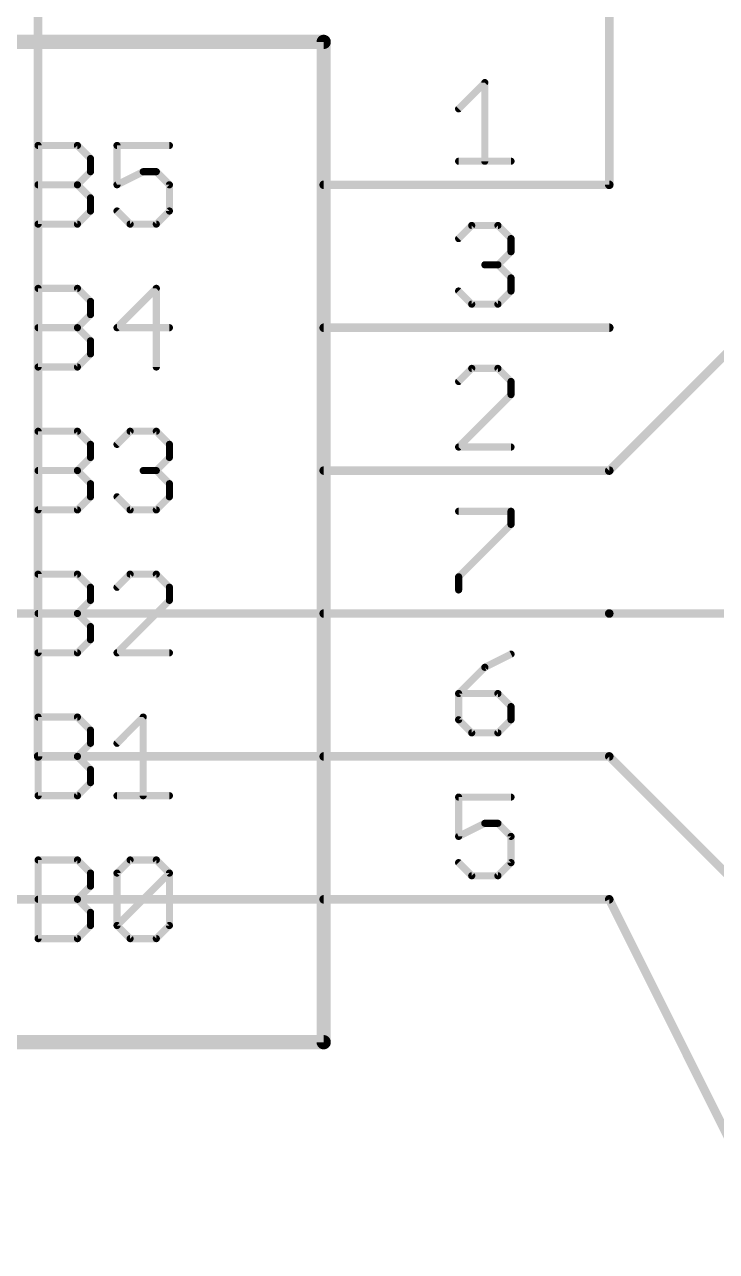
# Model space of a CAD drawing. Extents: x -12 to 175, y 0 to 78.
# Drawn here: x 25.16 to 37.47, y 21.68 to 43.49 of the extents above; entities that cross this region are included whole.
import ezdxf

# ---------------------------------------------------------------- set-up
doc = ezdxf.new("R2010")
doc.units = 0
for name, color, linetype in [('91', 82, 'CONTINUOUS'), ('94', 22, 'CONTINUOUS'), ('95', 253, 'CONTINUOUS')]:
    doc.layers.add(name, color=color, linetype=linetype)

msp = doc.modelspace()

# ---------------------------------------------------------------- linework, layer by layer
at = {"layer": '91', "const_width": 0.1524}
for points in [[(35.56, 55.88), (35.56, 40.64)], [(25.4, 50.8), (25.4, 30.48)], [(35.56, 35.56), (43.18, 43.18)], [(17.78, 33.02), (35.56, 33.02)], [(35.56, 33.02), (43.18, 33.02)], [(25.4, 30.48), (35.56, 30.48)], [(35.56, 30.48), (43.18, 22.86)], [(35.56, 27.94), (5.08, 27.94)], [(35.56, 27.94), (43.18, 12.7)]]:
    msp.add_lwpolyline(points, dxfattribs=at)
at = {"layer": '91', "const_width": 0.0762}
for points in [[(35.5219, 40.64, 1), (35.5981, 40.64)], [(35.5331, 35.5869, 1), (35.5869, 35.5331)], [(35.56, 33.0581, 1), (35.56, 32.9819)], [(35.56, 32.9819, 1), (35.56, 33.0581)], [(25.4, 30.5181, 1), (25.4, 30.4419)], [(35.5869, 30.5069, 1), (35.5331, 30.4531)], [(35.56, 30.4419, 1), (35.56, 30.5181)], [(25.3619, 30.48, 1), (25.4381, 30.48)], [(35.5941, 27.957, 1), (35.5259, 27.923)], [(35.56, 27.9019, 1), (35.56, 27.9781)]]:
    msp.add_lwpolyline(points, format="xyb", dxfattribs=at)
at = {"layer": '94'}
for points, const_width in [([(5.08, 43.18), (30.48, 43.18)], 0.254), ([(30.48, 43.18), (30.48, 25.4)], 0.254), ([(35.56, 40.64), (30.48, 40.64)], 0.1524), ([(35.56, 38.1), (30.48, 38.1)], 0.1524), ([(35.56, 35.56), (30.48, 35.56)], 0.1524), ([(35.56, 33.02), (30.48, 33.02)], 0.1524), ([(35.56, 30.48), (30.48, 30.48)], 0.1524), ([(35.56, 27.94), (30.48, 27.94)], 0.1524), ([(30.48, 25.4), (5.08, 25.4)], 0.254)]:
    msp.add_lwpolyline(points, dxfattribs=dict(at, const_width=const_width))
for points, const_width in [([(30.5435, 43.18, 1), (30.4165, 43.18)], 0.127), ([(30.48, 43.1165, 1), (30.48, 43.2435)], 0.127), ([(30.48, 40.6781, 1), (30.48, 40.6019)], 0.0762), ([(35.56, 40.6019, 1), (35.56, 40.6781)], 0.0762), ([(30.48, 38.1381, 1), (30.48, 38.0619)], 0.0762), ([(35.56, 38.0619, 1), (35.56, 38.1381)], 0.0762), ([(30.48, 35.5981, 1), (30.48, 35.5219)], 0.0762), ([(35.56, 35.5219, 1), (35.56, 35.5981)], 0.0762), ([(30.48, 33.0581, 1), (30.48, 32.9819)], 0.0762), ([(35.56, 32.9819, 1), (35.56, 33.0581)], 0.0762), ([(30.48, 30.5181, 1), (30.48, 30.4419)], 0.0762), ([(35.56, 30.4419, 1), (35.56, 30.5181)], 0.0762), ([(30.48, 27.9781, 1), (30.48, 27.9019)], 0.0762), ([(35.56, 27.9019, 1), (35.56, 27.9781)], 0.0762), ([(30.48, 25.3365, 1), (30.48, 25.4635)], 0.127), ([(30.4165, 25.4, 1), (30.5435, 25.4)], 0.127)]:
    msp.add_lwpolyline(points, format="xyb", dxfattribs=dict(at, const_width=const_width))
at = {"layer": '95', "const_width": 0.127}
for points in [[(32.8803, 41.9912), (33.3464, 42.4573)], [(33.3464, 42.4573), (33.3464, 41.0591)], [(25.4001, 39.9415), (25.4001, 41.3397)], [(25.4001, 41.3397), (26.0992, 41.3397)], [(26.0992, 41.3397), (26.3323, 41.1067)], [(27.7355, 41.3397), (26.8034, 41.3397)], [(26.8034, 41.3397), (26.8034, 40.6406)], [(26.3323, 41.1067), (26.3323, 40.8736)], [(32.8803, 41.0591), (33.8124, 41.0591)], [(26.3323, 40.8736), (26.0992, 40.6406)], [(26.8034, 40.6406), (27.2695, 40.8736)], [(27.2695, 40.8736), (27.5025, 40.8736)], [(27.5025, 40.8736), (27.7355, 40.6406)], [(25.4001, 40.6406), (26.0992, 40.6406)], [(26.0992, 40.6406), (26.3323, 40.4076)], [(27.7355, 40.6406), (27.7355, 40.1745)], [(26.3323, 40.4076), (26.3323, 40.1745)], [(26.3323, 40.1745), (26.0992, 39.9415)], [(27.0364, 39.9415), (26.8034, 40.1745)], [(27.7355, 40.1745), (27.5025, 39.9415)], [(26.0992, 39.9415), (25.4001, 39.9415)], [(27.5025, 39.9415), (27.0364, 39.9415)], [(32.8803, 39.6843), (33.1133, 39.9173)], [(33.1133, 39.9173), (33.5794, 39.9173)], [(33.5794, 39.9173), (33.8124, 39.6843)], [(33.8124, 39.6843), (33.8124, 39.4512)], [(33.8124, 39.4512), (33.5794, 39.2182)], [(33.5794, 39.2182), (33.3464, 39.2182)], [(33.5794, 39.2182), (33.8124, 38.9852)], [(33.8124, 38.9852), (33.8124, 38.7521)], [(25.4001, 37.4015), (25.4001, 38.7997)], [(25.4001, 38.7997), (26.0992, 38.7997)], [(26.0992, 38.7997), (26.3323, 38.5667)], [(27.5025, 38.7997), (26.8034, 38.1006)], [(27.5025, 37.4015), (27.5025, 38.7997)], [(26.3323, 38.5667), (26.3323, 38.3336)], [(33.1133, 38.5191), (32.8803, 38.7521)], [(33.8124, 38.7521), (33.5794, 38.5191)], [(26.3323, 38.3336), (26.0992, 38.1006)], [(33.5794, 38.5191), (33.1133, 38.5191)], [(25.4001, 38.1006), (26.0992, 38.1006)], [(26.0992, 38.1006), (26.3323, 37.8676)], [(26.8034, 38.1006), (27.7355, 38.1006)], [(26.3323, 37.8676), (26.3323, 37.6345)], [(26.3323, 37.6345), (26.0992, 37.4015)], [(26.0992, 37.4015), (25.4001, 37.4015)], [(33.1133, 37.3773), (32.8803, 37.1443)], [(33.5794, 37.3773), (33.1133, 37.3773)], [(33.8124, 37.1443), (33.5794, 37.3773)], [(33.8124, 36.9112), (33.8124, 37.1443)], [(32.8803, 35.9791), (33.8124, 36.9112)], [(25.4001, 34.8615), (25.4001, 36.2597)], [(25.4001, 36.2597), (26.0992, 36.2597)], [(26.0992, 36.2597), (26.3323, 36.0267)], [(26.8034, 36.0267), (27.0364, 36.2597)], [(27.0364, 36.2597), (27.5025, 36.2597)], [(27.5025, 36.2597), (27.7355, 36.0267)], [(26.3323, 36.0267), (26.3323, 35.7936)], [(27.7355, 36.0267), (27.7355, 35.7936)], [(33.8124, 35.9791), (32.8803, 35.9791)], [(26.3323, 35.7936), (26.0992, 35.5606)], [(27.7355, 35.7936), (27.5025, 35.5606)], [(25.4001, 35.5606), (26.0992, 35.5606)], [(26.0992, 35.5606), (26.3323, 35.3276)], [(27.5025, 35.5606), (27.2695, 35.5606)], [(27.5025, 35.5606), (27.7355, 35.3276)], [(26.3323, 35.3276), (26.3323, 35.0945)], [(27.7355, 35.3276), (27.7355, 35.0945)], [(26.3323, 35.0945), (26.0992, 34.8615)], [(27.0364, 34.8615), (26.8034, 35.0945)], [(27.7355, 35.0945), (27.5025, 34.8615)], [(26.0992, 34.8615), (25.4001, 34.8615)], [(27.5025, 34.8615), (27.0364, 34.8615)], [(32.8803, 34.8373), (33.8124, 34.8373)], [(33.8124, 34.8373), (33.8124, 34.6043)], [(33.8124, 34.6043), (32.8803, 33.6721)], [(25.4001, 32.3215), (25.4001, 33.7197)], [(25.4001, 33.7197), (26.0992, 33.7197)], [(26.0992, 33.7197), (26.3323, 33.4867)], [(27.0364, 33.7197), (26.8034, 33.4867)], [(27.5025, 33.7197), (27.0364, 33.7197)], [(27.7355, 33.4867), (27.5025, 33.7197)], [(32.8803, 33.6721), (32.8803, 33.4391)], [(26.3323, 33.4867), (26.3323, 33.2536)], [(27.7355, 33.2536), (27.7355, 33.4867)], [(26.3323, 33.2536), (26.0992, 33.0206)], [(26.8034, 32.3215), (27.7355, 33.2536)], [(25.4001, 33.0206), (26.0992, 33.0206)], [(26.0992, 33.0206), (26.3323, 32.7876)], [(26.3323, 32.7876), (26.3323, 32.5545)], [(26.3323, 32.5545), (26.0992, 32.3215)], [(26.0992, 32.3215), (25.4001, 32.3215)], [(27.7355, 32.3215), (26.8034, 32.3215)], [(33.8124, 32.2973), (33.3464, 32.0643)], [(33.3464, 32.0643), (32.8803, 31.5982)], [(32.8803, 31.5982), (32.8803, 31.1321)], [(33.5794, 31.5982), (32.8803, 31.5982)], [(33.8124, 31.3652), (33.5794, 31.5982)], [(33.8124, 31.1321), (33.8124, 31.3652)], [(25.4001, 29.7815), (25.4001, 31.1797)], [(25.4001, 31.1797), (26.0992, 31.1797)], [(26.0992, 31.1797), (26.3323, 30.9467)], [(26.8034, 30.7136), (27.2695, 31.1797)], [(27.2695, 31.1797), (27.2695, 29.7815)], [(32.8803, 31.1321), (33.1133, 30.8991)], [(33.5794, 30.8991), (33.8124, 31.1321)], [(26.3323, 30.9467), (26.3323, 30.7136)], [(26.3323, 30.7136), (26.0992, 30.4806)], [(33.1133, 30.8991), (33.5794, 30.8991)], [(25.4001, 30.4806), (26.0992, 30.4806)], [(26.0992, 30.4806), (26.3323, 30.2476)], [(26.3323, 30.2476), (26.3323, 30.0145)], [(26.3323, 30.0145), (26.0992, 29.7815)], [(26.0992, 29.7815), (25.4001, 29.7815)], [(26.8034, 29.7815), (27.7355, 29.7815)], [(33.8124, 29.7573), (32.8803, 29.7573)], [(32.8803, 29.7573), (32.8803, 29.0582)], [(32.8803, 29.0582), (33.3464, 29.2912)], [(33.3464, 29.2912), (33.5794, 29.2912)], [(33.5794, 29.2912), (33.8124, 29.0582)], [(33.8124, 29.0582), (33.8124, 28.5921)], [(25.4001, 27.2415), (25.4001, 28.6397)], [(25.4001, 28.6397), (26.0992, 28.6397)], [(26.0992, 28.6397), (26.3323, 28.4067)], [(26.8034, 28.4067), (27.0364, 28.6397)], [(27.0364, 28.6397), (27.5025, 28.6397)], [(27.5025, 28.6397), (27.7355, 28.4067)], [(33.1133, 28.3591), (32.8803, 28.5921)], [(33.8124, 28.5921), (33.5794, 28.3591)], [(26.3323, 28.4067), (26.3323, 28.1736)], [(26.8034, 27.4745), (26.8034, 28.4067)], [(26.8034, 27.4745), (27.7355, 28.4067)], [(27.7355, 28.4067), (27.7355, 27.4745)], [(33.5794, 28.3591), (33.1133, 28.3591)], [(26.3323, 28.1736), (26.0992, 27.9406)], [(25.4001, 27.9406), (26.0992, 27.9406)], [(26.0992, 27.9406), (26.3323, 27.7076)], [(26.3323, 27.7076), (26.3323, 27.4745)], [(26.3323, 27.4745), (26.0992, 27.2415)], [(27.0364, 27.2415), (26.8034, 27.4745)], [(27.7355, 27.4745), (27.5025, 27.2415)], [(26.0992, 27.2415), (25.4001, 27.2415)], [(27.5025, 27.2415), (27.0364, 27.2415)]]:
    msp.add_lwpolyline(points, dxfattribs=at)
at = {"layer": '95', "const_width": 0.0635}
for points in [[(33.3781, 42.4573, 1), (33.3146, 42.4573)], [(33.3688, 42.4348, 1), (33.3239, 42.4797)], [(32.8578, 42.0137, 1), (32.9028, 41.9688)], [(25.4001, 41.3714, 1), (25.4001, 41.3079)], [(25.4319, 41.3397, 1), (25.3684, 41.3397)], [(26.1217, 41.3621, 1), (26.0768, 41.3172)], [(26.0992, 41.3079, 1), (26.0992, 41.3714)], [(26.8034, 41.3714, 1), (26.8034, 41.3079)], [(26.8352, 41.3397, 1), (26.7717, 41.3397)], [(27.7355, 41.3079, 1), (27.7355, 41.3714)], [(26.364, 41.1067, 1), (26.3005, 41.1067)], [(26.3098, 41.0842, 1), (26.3547, 41.1291)], [(32.8803, 41.0909, 1), (32.8803, 41.0273)], [(33.3146, 41.0591, 1), (33.3781, 41.0591)], [(33.8124, 41.0273, 1), (33.8124, 41.0909)], [(26.3005, 40.8736, 1), (26.364, 40.8736)], [(26.3547, 40.8512, 1), (26.3098, 40.8961)], [(27.2695, 40.9054, 1), (27.2695, 40.8419)], [(27.2837, 40.8452, 1), (27.2553, 40.902)], [(27.525, 40.8961, 1), (27.4801, 40.8512)], [(27.5025, 40.8419, 1), (27.5025, 40.9054)], [(25.4001, 40.6723, 1), (25.4001, 40.6088)], [(26.1217, 40.663, 1), (26.0768, 40.6181)], [(26.0768, 40.663, 1), (26.1217, 40.6181)], [(26.0992, 40.6088, 1), (26.0992, 40.6723)], [(26.7892, 40.669, 1), (26.8176, 40.6122)], [(26.7717, 40.6406, 1), (26.8352, 40.6406)], [(27.7673, 40.6406, 1), (27.7038, 40.6406)], [(27.7131, 40.6181, 1), (27.758, 40.663)], [(26.364, 40.4076, 1), (26.3005, 40.4076)], [(26.3098, 40.3851, 1), (26.3547, 40.43)], [(26.3005, 40.1745, 1), (26.364, 40.1745)], [(26.3547, 40.1521, 1), (26.3098, 40.197)], [(26.8259, 40.197, 1), (26.781, 40.1521)], [(27.7038, 40.1745, 1), (27.7673, 40.1745)], [(27.758, 40.1521, 1), (27.7131, 40.197)], [(25.4001, 39.9733, 1), (25.4001, 39.9098)], [(25.3684, 39.9415, 1), (25.4319, 39.9415)], [(26.0768, 39.964, 1), (26.1217, 39.919)], [(26.0992, 39.9098, 1), (26.0992, 39.9733)], [(27.0364, 39.9733, 1), (27.0364, 39.9098)], [(27.014, 39.919, 1), (27.0589, 39.964)], [(27.4801, 39.964, 1), (27.525, 39.919)], [(27.5025, 39.9098, 1), (27.5025, 39.9733)], [(33.1133, 39.949, 1), (33.1133, 39.8855)], [(33.1358, 39.8948, 1), (33.0909, 39.9397)], [(33.6018, 39.9397, 1), (33.5569, 39.8948)], [(33.5794, 39.8855, 1), (33.5794, 39.949)], [(32.8578, 39.7067, 1), (32.9028, 39.6618)], [(33.8442, 39.6843, 1), (33.7807, 39.6843)], [(33.79, 39.6618, 1), (33.8349, 39.7067)], [(33.7807, 39.4512, 1), (33.8442, 39.4512)], [(33.8349, 39.4288, 1), (33.79, 39.4737)], [(33.3464, 39.2499, 1), (33.3464, 39.1864)], [(33.6018, 39.2406, 1), (33.5569, 39.1957)], [(33.5569, 39.2406, 1), (33.6018, 39.1957)], [(33.5794, 39.1864, 1), (33.5794, 39.2499)], [(33.8442, 38.9852, 1), (33.7807, 38.9852)], [(33.79, 38.9627, 1), (33.8349, 39.0076)], [(25.4001, 38.8314, 1), (25.4001, 38.7679)], [(25.4319, 38.7997, 1), (25.3684, 38.7997)], [(26.1217, 38.8221, 1), (26.0768, 38.7772)], [(26.0992, 38.7679, 1), (26.0992, 38.8314)], [(27.5343, 38.7997, 1), (27.4708, 38.7997)], [(27.525, 38.7772, 1), (27.4801, 38.8221)], [(26.364, 38.5667, 1), (26.3005, 38.5667)], [(26.3098, 38.5442, 1), (26.3547, 38.5891)], [(32.9028, 38.7746, 1), (32.8578, 38.7297)], [(33.7807, 38.7521, 1), (33.8442, 38.7521)], [(33.8349, 38.7297, 1), (33.79, 38.7746)], [(26.3547, 38.3112, 1), (26.3098, 38.3561)], [(33.1133, 38.5509, 1), (33.1133, 38.4873)], [(33.0909, 38.4966, 1), (33.1358, 38.5416)], [(33.5569, 38.5416, 1), (33.6018, 38.4966)], [(33.5794, 38.4873, 1), (33.5794, 38.5509)], [(25.4001, 38.1323, 1), (25.4001, 38.0688)], [(26.1217, 38.123, 1), (26.0768, 38.0781)], [(26.0992, 38.0688, 1), (26.0992, 38.1323)], [(26.3005, 38.3336, 1), (26.364, 38.3336)], [(26.8034, 38.1323, 1), (26.8034, 38.0688)], [(27.7355, 38.0688, 1), (27.7355, 38.1323)], [(26.0768, 38.123, 1), (26.1217, 38.0781)], [(26.781, 38.123, 1), (26.8259, 38.0781)], [(26.364, 37.8676, 1), (26.3005, 37.8676)], [(26.3098, 37.8451, 1), (26.3547, 37.89)], [(26.3005, 37.6345, 1), (26.364, 37.6345)], [(26.3547, 37.6121, 1), (26.3098, 37.657)], [(25.4001, 37.4333, 1), (25.4001, 37.3697)], [(25.3684, 37.4015, 1), (25.4319, 37.4015)], [(26.0768, 37.424, 1), (26.1217, 37.379)], [(26.0992, 37.3697, 1), (26.0992, 37.4333)], [(27.4708, 37.4015, 1), (27.5343, 37.4015)], [(33.1133, 37.409, 1), (33.1133, 37.3455)], [(33.1358, 37.3548, 1), (33.0909, 37.3997)], [(33.6018, 37.3997, 1), (33.5569, 37.3548)], [(33.5794, 37.3455, 1), (33.5794, 37.409)], [(32.8578, 37.1667, 1), (32.9028, 37.1218)], [(33.8442, 37.1443, 1), (33.7807, 37.1443)], [(33.79, 37.1218, 1), (33.8349, 37.1667)], [(33.7807, 36.9112, 1), (33.8442, 36.9112)], [(33.8349, 36.8888, 1), (33.79, 36.9337)], [(25.4001, 36.2914, 1), (25.4001, 36.2279)], [(25.4319, 36.2597, 1), (25.3684, 36.2597)], [(26.1217, 36.2821, 1), (26.0768, 36.2372)], [(26.0992, 36.2279, 1), (26.0992, 36.2914)], [(27.0364, 36.2914, 1), (27.0364, 36.2279)], [(27.0589, 36.2372, 1), (27.014, 36.2821)], [(27.525, 36.2821, 1), (27.4801, 36.2372)], [(27.5025, 36.2279, 1), (27.5025, 36.2914)], [(26.364, 36.0267, 1), (26.3005, 36.0267)], [(26.3098, 36.0042, 1), (26.3547, 36.0491)], [(26.781, 36.0491, 1), (26.8259, 36.0042)], [(27.7673, 36.0267, 1), (27.7038, 36.0267)], [(27.7131, 36.0042, 1), (27.758, 36.0491)], [(32.8578, 36.0016, 1), (32.9028, 35.9566)], [(32.8803, 36.0109, 1), (32.8803, 35.9474)], [(33.8124, 35.9474, 1), (33.8124, 36.0109)], [(26.3005, 35.7936, 1), (26.364, 35.7936)], [(26.3547, 35.7712, 1), (26.3098, 35.8161)], [(27.7038, 35.7936, 1), (27.7673, 35.7936)], [(27.758, 35.7712, 1), (27.7131, 35.8161)], [(25.4001, 35.5923, 1), (25.4001, 35.5288)], [(26.1217, 35.583, 1), (26.0768, 35.5381)], [(26.0768, 35.583, 1), (26.1217, 35.5381)], [(26.0992, 35.5288, 1), (26.0992, 35.5923)], [(27.2695, 35.5923, 1), (27.2695, 35.5288)], [(27.525, 35.583, 1), (27.4801, 35.5381)], [(27.4801, 35.583, 1), (27.525, 35.5381)], [(27.5025, 35.5288, 1), (27.5025, 35.5923)], [(26.364, 35.3276, 1), (26.3005, 35.3276)], [(26.3098, 35.3051, 1), (26.3547, 35.35)], [(27.7673, 35.3276, 1), (27.7038, 35.3276)], [(27.7131, 35.3051, 1), (27.758, 35.35)], [(26.3005, 35.0945, 1), (26.364, 35.0945)], [(26.3547, 35.0721, 1), (26.3098, 35.117)], [(26.8259, 35.117, 1), (26.781, 35.0721)], [(27.7038, 35.0945, 1), (27.7673, 35.0945)], [(27.758, 35.0721, 1), (27.7131, 35.117)], [(25.4001, 34.8933, 1), (25.4001, 34.8297)], [(25.3684, 34.8615, 1), (25.4319, 34.8615)], [(26.0768, 34.884, 1), (26.1217, 34.839)], [(26.0992, 34.8297, 1), (26.0992, 34.8933)], [(27.0364, 34.8933, 1), (27.0364, 34.8297)], [(27.014, 34.839, 1), (27.0589, 34.884)], [(27.4801, 34.884, 1), (27.525, 34.839)], [(27.5025, 34.8297, 1), (27.5025, 34.8933)], [(32.8803, 34.869, 1), (32.8803, 34.8055)], [(33.8442, 34.8373, 1), (33.7807, 34.8373)], [(33.8124, 34.8055, 1), (33.8124, 34.869)], [(33.7807, 34.6043, 1), (33.8442, 34.6043)], [(33.8349, 34.5818, 1), (33.79, 34.6267)], [(25.4001, 33.7514, 1), (25.4001, 33.6879)], [(25.4319, 33.7197, 1), (25.3684, 33.7197)], [(26.1217, 33.7421, 1), (26.0768, 33.6972)], [(26.0992, 33.6879, 1), (26.0992, 33.7514)], [(27.0364, 33.7514, 1), (27.0364, 33.6879)], [(27.0589, 33.6972, 1), (27.014, 33.7421)], [(27.525, 33.7421, 1), (27.4801, 33.6972)], [(27.5025, 33.6879, 1), (27.5025, 33.7514)], [(32.9121, 33.6721, 1), (32.8485, 33.6721)], [(32.8578, 33.6946, 1), (32.9028, 33.6497)], [(26.364, 33.4867, 1), (26.3005, 33.4867)], [(26.3098, 33.4642, 1), (26.3547, 33.5091)], [(26.781, 33.5091, 1), (26.8259, 33.4642)], [(27.7673, 33.4867, 1), (27.7038, 33.4867)], [(27.7131, 33.4642, 1), (27.758, 33.5091)], [(32.8485, 33.4391, 1), (32.9121, 33.4391)], [(26.3005, 33.2536, 1), (26.364, 33.2536)], [(26.3547, 33.2312, 1), (26.3098, 33.2761)], [(27.7038, 33.2536, 1), (27.7673, 33.2536)], [(27.758, 33.2312, 1), (27.7131, 33.2761)], [(25.4001, 33.0523, 1), (25.4001, 32.9888)], [(26.1217, 33.043, 1), (26.0768, 32.9981)], [(26.0768, 33.043, 1), (26.1217, 32.9981)], [(26.0992, 32.9888, 1), (26.0992, 33.0523)], [(26.364, 32.7876, 1), (26.3005, 32.7876)], [(26.3098, 32.7651, 1), (26.3547, 32.81)], [(26.3005, 32.5545, 1), (26.364, 32.5545)], [(26.3547, 32.5321, 1), (26.3098, 32.577)], [(25.4001, 32.3533, 1), (25.4001, 32.2897)], [(25.3684, 32.3215, 1), (25.4319, 32.3215)], [(26.0768, 32.344, 1), (26.1217, 32.299)], [(26.0992, 32.2897, 1), (26.0992, 32.3533)], [(26.8034, 32.3533, 1), (26.8034, 32.2897)], [(26.781, 32.344, 1), (26.8259, 32.299)], [(27.7355, 32.2897, 1), (27.7355, 32.3533)], [(33.8266, 32.2689, 1), (33.7982, 32.3257)], [(33.3322, 32.0927, 1), (33.3606, 32.0359)], [(33.3688, 32.0418, 1), (33.3239, 32.0867)], [(32.9121, 31.5982, 1), (32.8485, 31.5982)], [(32.8803, 31.6299, 1), (32.8803, 31.5664)], [(32.8578, 31.6206, 1), (32.9028, 31.5757)], [(33.6018, 31.6206, 1), (33.5569, 31.5757)], [(33.5794, 31.5664, 1), (33.5794, 31.6299)], [(33.8442, 31.3652, 1), (33.7807, 31.3652)], [(33.79, 31.3427, 1), (33.8349, 31.3876)], [(25.4001, 31.2114, 1), (25.4001, 31.1479)], [(25.4319, 31.1797, 1), (25.3684, 31.1797)], [(26.1217, 31.2021, 1), (26.0768, 31.1572)], [(26.0992, 31.1479, 1), (26.0992, 31.2114)], [(27.3012, 31.1797, 1), (27.2377, 31.1797)], [(27.2919, 31.1572, 1), (27.247, 31.2021)], [(32.9028, 31.1546, 1), (32.8578, 31.1097)], [(33.8349, 31.1097, 1), (33.79, 31.1546)], [(26.364, 30.9467, 1), (26.3005, 30.9467)], [(26.3098, 30.9242, 1), (26.3547, 30.9691)], [(32.8485, 31.1321, 1), (32.9121, 31.1321)], [(33.7807, 31.1321, 1), (33.8442, 31.1321)], [(26.3547, 30.6912, 1), (26.3098, 30.7361)], [(26.781, 30.7361, 1), (26.8259, 30.6912)], [(33.1133, 30.9308, 1), (33.1133, 30.8674)], [(33.0909, 30.8766, 1), (33.1358, 30.9216)], [(33.5569, 30.9216, 1), (33.6018, 30.8766)], [(33.5794, 30.8674, 1), (33.5794, 30.9308)], [(25.4001, 30.5123, 1), (25.4001, 30.4488)], [(26.1217, 30.503, 1), (26.0768, 30.4581)], [(26.0768, 30.503, 1), (26.1217, 30.4581)], [(26.0992, 30.4488, 1), (26.0992, 30.5123)], [(26.3005, 30.7136, 1), (26.364, 30.7136)], [(26.364, 30.2476, 1), (26.3005, 30.2476)], [(26.3098, 30.2251, 1), (26.3547, 30.27)], [(26.3005, 30.0145, 1), (26.364, 30.0145)], [(26.3547, 29.9921, 1), (26.3098, 30.037)], [(25.4001, 29.8133, 1), (25.4001, 29.7498)], [(25.3684, 29.7815, 1), (25.4319, 29.7815)], [(26.0768, 29.804, 1), (26.1217, 29.759)], [(26.0992, 29.7498, 1), (26.0992, 29.8133)], [(26.8034, 29.8133, 1), (26.8034, 29.7498)], [(27.2377, 29.7815, 1), (27.3012, 29.7815)], [(27.7355, 29.7498, 1), (27.7355, 29.8133)], [(32.9121, 29.7573, 1), (32.8485, 29.7573)], [(32.8803, 29.789, 1), (32.8803, 29.7255)], [(33.8124, 29.7255, 1), (33.8124, 29.789)], [(33.3464, 29.323, 1), (33.3464, 29.2595)], [(33.3606, 29.2628, 1), (33.3322, 29.3196)], [(33.6018, 29.3137, 1), (33.5569, 29.2688)], [(33.5794, 29.2595, 1), (33.5794, 29.323)], [(32.8485, 29.0582, 1), (32.9121, 29.0582)], [(32.8661, 29.0866, 1), (32.8945, 29.0298)], [(33.8442, 29.0582, 1), (33.7807, 29.0582)], [(33.79, 29.0357, 1), (33.8349, 29.0806)], [(25.4001, 28.6714, 1), (25.4001, 28.6079)], [(25.4319, 28.6397, 1), (25.3684, 28.6397)], [(26.1217, 28.6621, 1), (26.0768, 28.6172)], [(26.0992, 28.6079, 1), (26.0992, 28.6714)], [(27.0364, 28.6714, 1), (27.0364, 28.6079)], [(27.0589, 28.6172, 1), (27.014, 28.6621)], [(27.525, 28.6621, 1), (27.4801, 28.6172)], [(27.5025, 28.6079, 1), (27.5025, 28.6714)], [(32.9028, 28.6146, 1), (32.8578, 28.5697)], [(33.7807, 28.5921, 1), (33.8442, 28.5921)], [(33.8349, 28.5697, 1), (33.79, 28.6146)], [(26.364, 28.4067, 1), (26.3005, 28.4067)], [(26.3098, 28.3842, 1), (26.3547, 28.4291)], [(26.8352, 28.4067, 1), (26.7717, 28.4067)], [(26.781, 28.4291, 1), (26.8259, 28.3842)], [(27.7673, 28.4067, 1), (27.7038, 28.4067)], [(27.758, 28.3842, 1), (27.7131, 28.4291)], [(27.7131, 28.3842, 1), (27.758, 28.4291)], [(33.1133, 28.3909, 1), (33.1133, 28.3274)], [(33.0909, 28.3366, 1), (33.1358, 28.3816)], [(33.5569, 28.3816, 1), (33.6018, 28.3366)], [(33.5794, 28.3274, 1), (33.5794, 28.3909)], [(26.3005, 28.1736, 1), (26.364, 28.1736)], [(26.3547, 28.1512, 1), (26.3098, 28.1961)], [(25.4001, 27.9723, 1), (25.4001, 27.9088)], [(26.1217, 27.963, 1), (26.0768, 27.9181)], [(26.0768, 27.963, 1), (26.1217, 27.9181)], [(26.0992, 27.9088, 1), (26.0992, 27.9723)], [(26.364, 27.7076, 1), (26.3005, 27.7076)], [(26.3098, 27.6851, 1), (26.3547, 27.73)], [(26.3005, 27.4745, 1), (26.364, 27.4745)], [(26.3547, 27.4521, 1), (26.3098, 27.497)], [(26.7717, 27.4745, 1), (26.8352, 27.4745)], [(26.8259, 27.497, 1), (26.781, 27.4521)], [(26.781, 27.497, 1), (26.8259, 27.4521)], [(27.7038, 27.4745, 1), (27.7673, 27.4745)], [(27.758, 27.4521, 1), (27.7131, 27.497)], [(25.4001, 27.2733, 1), (25.4001, 27.2098)], [(25.3684, 27.2415, 1), (25.4319, 27.2415)], [(26.0768, 27.264, 1), (26.1217, 27.219)], [(26.0992, 27.2098, 1), (26.0992, 27.2733)], [(27.0364, 27.2733, 1), (27.0364, 27.2098)], [(27.014, 27.219, 1), (27.0589, 27.264)], [(27.4801, 27.264, 1), (27.525, 27.219)], [(27.5025, 27.2098, 1), (27.5025, 27.2733)]]:
    msp.add_lwpolyline(points, format="xyb", dxfattribs=at)

doc.saveas('drawing.dxf')
